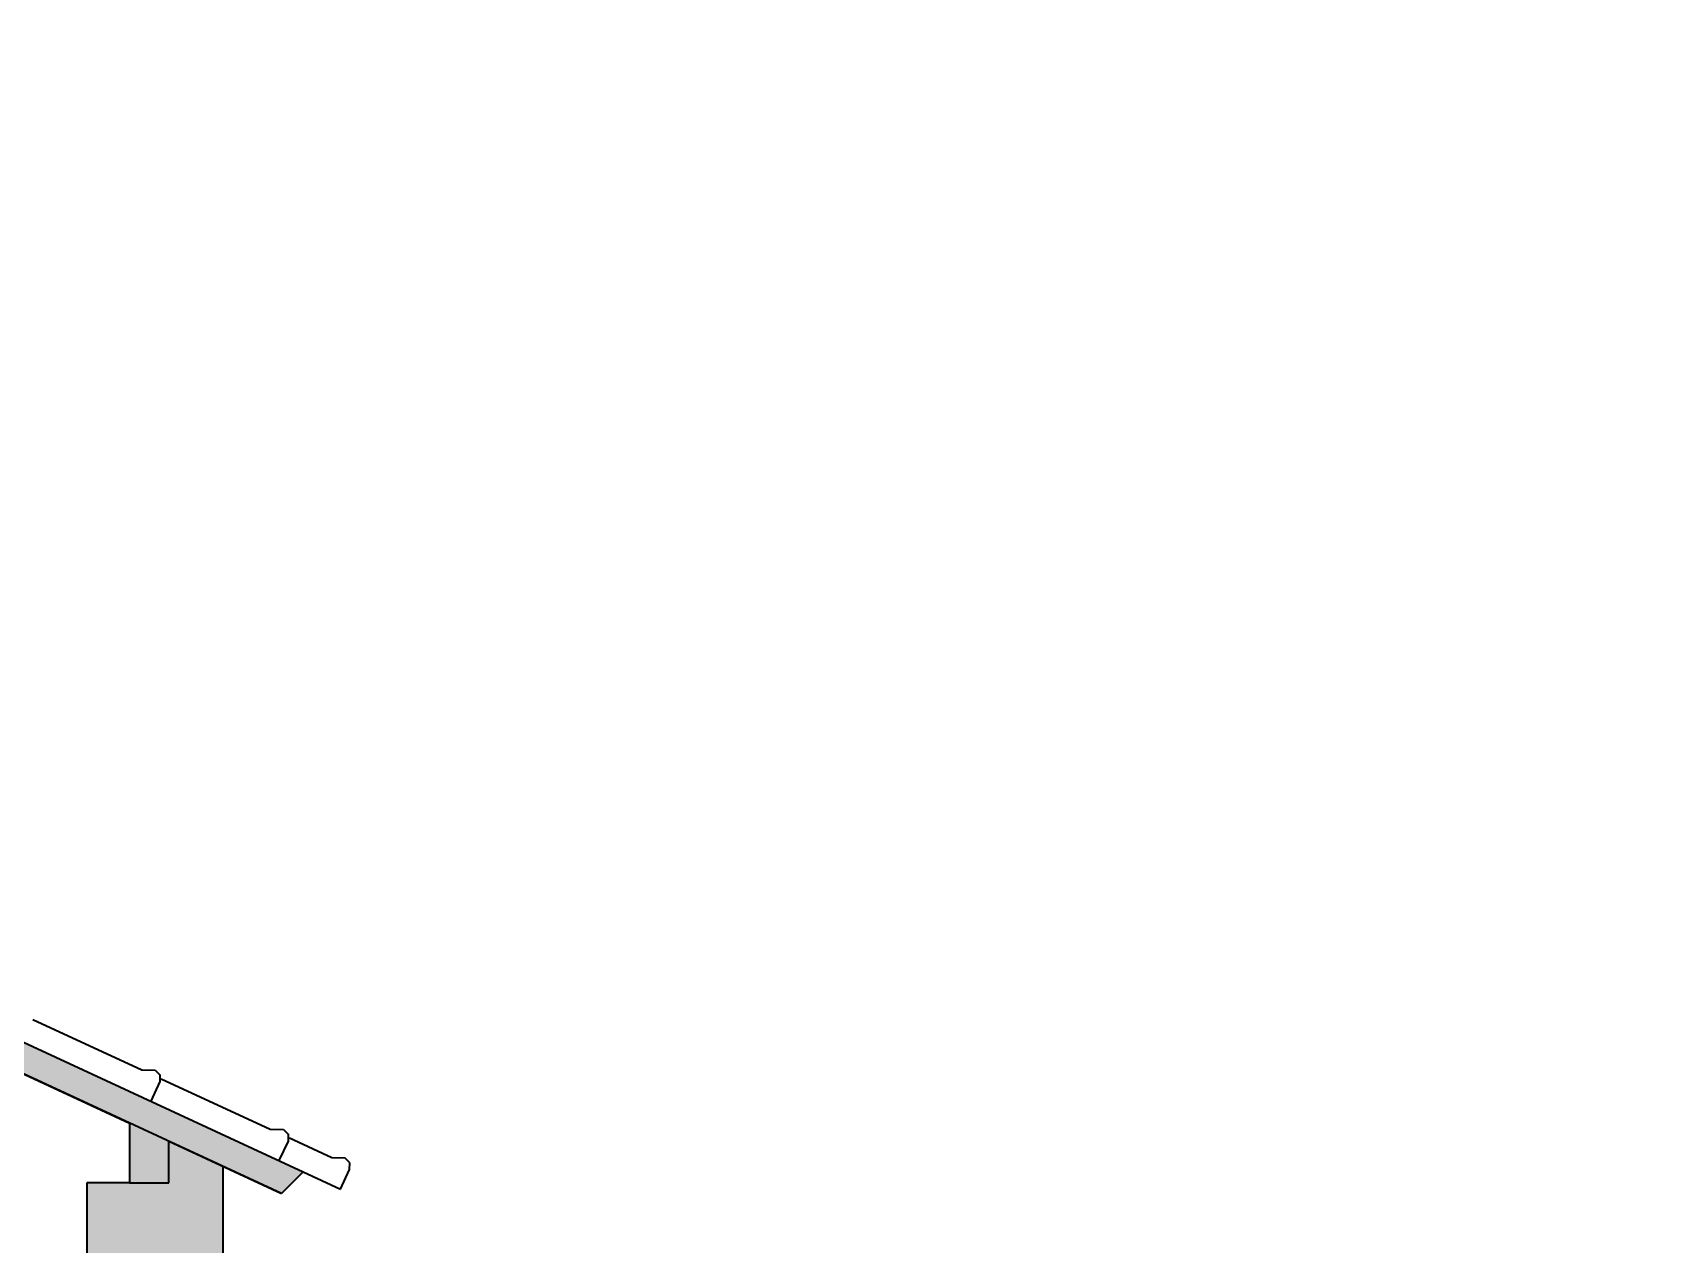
# Model space of a CAD drawing. Header units: millimetres. Extents: x -80011 to -57758, y -11017 to -3441.
# Drawn here: x -64042 to -59193, y -7161 to -3528 of the extents above; entities that cross this region are included whole.
import ezdxf

# ---------------------------------------------------------------- set-up
doc = ezdxf.new("R2010")
doc.units = ezdxf.units.MM
doc.layers.add('A-ALV-___-___-EXI', color=250, linetype='Continuous', lineweight=35)
doc.layers.add('A-COB-___-___-EXI', color=250, linetype='Continuous', lineweight=35)

msp = doc.modelspace()

# ---------------------------------------------------------------- hatches: boundary and pattern name
at = {"layer": 'A-ALV-___-___-EXI'}
h = msp.add_hatch(color=11, dxfattribs=at)
h.paths.add_polyline_path([(-59332.8, -10546.9), (-59192.8, -10546.9), (-59192.8, -8006.9), (-59372.8, -8006.9), (-59372.8, -10546.9)])
h.paths.add_polyline_path([(-69153.8, -10064.8), (-68948.7, -10064.8), (-68948.7, -6163.6), (-69153.8, -6163.6), (-69153.8, -7228.9)])
h.paths.add_polyline_path([(-74442.9, -8067.6), (-74401.3, -8067.6), (-74401.3, -6163.6), (-74591.3, -6163.6), (-74591.3, -8067.6), (-74547.9, -8067.6), (-74547.9, -7937.6), (-74442.9, -7937.6)])
h.paths.add_polyline_path([(-63510.9, -7990.1), (-63470.5, -7990.1), (-63470.5, -6926.3), (-63633.2, -6850.9), (-63633.2, -6975.6), (-63878.9, -6975.6), (-63878.9, -7794.8), (-63646.3, -7990.1), (-63646.3, -7847.5), (-63510.9, -7847.5)])
h.paths.add_polyline_path([(-78558.1, -7764.9), (-78298.1, -7643.7), (-78298.6, -6803.4), (-78314.4, -6813.3), (-78332.8, -6819.4), (-78354.6, -6820.4), (-78371, -6817.7), (-78392.7, -6807.3), (-78404.8, -6798.5), (-78418.4, -6782.3), (-78426.9, -6765.3), (-78431.3, -6745.3), (-78431.3, -6734.8), (-78445.2, -6763.3), (-78470.6, -6793.2), (-78502.6, -6816), (-78539.2, -6830.3), (-78578.1, -6835.1), (-78617.1, -6830.2), (-78653.6, -6815.9), (-78685.6, -6793), (-78710.9, -6763.1), (-78728.1, -6727.8), (-78728.1, -5512.2), (-78993.1, -5512.2), (-78993.1, -5572.2), (-78960.6, -5572.2), (-78960.6, -5597.2), (-78943.1, -5597.2), (-78943.1, -5622.2), (-78903.1, -5622.2), (-78903.1, -6653), (-79153.1, -6653), (-79153.1, -6718), (-79098.1, -6718), (-79098.1, -6778), (-79068.1, -6778), (-79068.1, -6803), (-79048.1, -6803), (-79048.1, -6893), (-79003.1, -6893), (-79003.1, -6933), (-78978.1, -6933), (-78978.1, -6968), (-78948.1, -6968), (-78948.1, -7038), (-78888.1, -7038), (-78888.1, -7245.2), (-78997.5, -7245.2), (-78997.5, -7275.2), (-78972.5, -7275.2), (-78972.5, -7310.2), (-78942.5, -7310.2), (-78942.5, -7340.2), (-78878.1, -7340.2), (-78878.1, -7642.8), (-78918.1, -7642.8), (-78918.1, -7762.8), (-78698.1, -7762.8), (-78698.1, -7662.8), (-78558.1, -7662.8), (-78558.1, -7762.8)])
at = {"layer": 'A-COB-___-___-EXI', "true_color": 0xc19a82}
h = msp.add_hatch(color=33, dxfattribs=at)
h.paths.add_polyline_path([(-74442.9, -8067.6), (-74442.9, -7937.6), (-74547.9, -7937.6), (-74547.9, -8067.6)])
h.paths.add_polyline_path([(-59226.2, -8006.9), (-59226.2, -7942), (-59332.8, -7942), (-59332.8, -8006.9)])
h.paths.add_polyline_path([(-63510.9, -7990.1), (-63510.9, -7847.5), (-63646.3, -7847.5), (-63646.3, -7990.1)])
h.paths.add_polyline_path([(-78558.1, -7762.8), (-78558.1, -7662.8), (-78698.1, -7662.8), (-78698.1, -7762.8)])
h.paths.add_polyline_path([(-63295.1, -7007.6), (-63230.2, -6942.7), (-70600.6, -3528.1), (-70676.4, -3603.9), (-70740.3, -3540), (-78492.6, -6649.9), (-78430.6, -6724.8), (-78431.3, -6745.3), (-78426.9, -6765.3), (-78417.7, -6783.6), (-78404.3, -6799.1), (-78387.6, -6810.8), (-78368.4, -6818.1), (-78348.1, -6820.4), (-78327.8, -6817.7), (-78308.8, -6810.1), (-78292.2, -6798), (-78279.1, -6782.3), (-78270.3, -6763.8), (-78266.3, -6743.7), (-78267.3, -6723.3), (-78273.3, -6703.7), (-78284, -6686.2), (-78298.6, -6671.8), (-76498.8, -5949.9), (-76452.8, -6064.4), (-76324.2, -6012.9), (-76370.2, -5898.3), (-74572.2, -5177), (-74530.4, -5281.2), (-74410.4, -5233.1), (-74452.2, -5128.9), (-72666.4, -4412.5), (-72625.6, -4514.2), (-72505.6, -4466), (-72546.4, -4364.3), (-70738.1, -3639), (-70746.6, -3660.2), (-70749.6, -3682.8), (-70746.9, -3705.5), (-70738.7, -3726.8), (-70725.4, -3745.4), (-70707.9, -3760.2), (-70687.4, -3770.1), (-70665, -3774.7), (-70642.1, -3773.5), (-70620.3, -3766.8), (-70600.8, -3754.8), (-70584.9, -3738.4), (-70573.6, -3718.5), (-70567.5, -3696.5), (-70567.1, -3673.6), (-70572.4, -3651.4), (-70583, -3631.2), (-68441.2, -4623.4), (-68491.7, -4732.3), (-68364.7, -4791.1), (-68314.2, -4682.3), (-66100.3, -5708), (-66150.7, -5816.9), (-66023.7, -5875.7), (-65973.2, -5766.8), (-63750.7, -6796.5), (-63750.7, -6975.6), (-63633.2, -6975.6), (-63633.2, -6850.9)])

# ---------------------------------------------------------------- linework, layer by layer
at = {"layer": 'A-ALV-___-___-EXI'}
for p, q in [((-63470.5, -6926.3), (-63470.5, -7990.1)), ((-63750.7, -6975.6), (-63878.9, -6975.6)), ((-63878.9, -6975.6), (-63878.9, -7794.8))]:
    msp.add_line(p, q, dxfattribs=at)
at = {"layer": 'A-COB-___-___-EXI'}
for p, q in [((-70600.6, -3528.1), (-63230.2, -6942.7)), ((-63295.1, -7007.6), (-69512.1, -4127.3)), ((-65973.2, -5766.8), (-63750.7, -6796.5)), ((-64039.8, -6485.9), (-63713.2, -6637.2)), ((-63713.2, -6637.2), (-63673.2, -6637.9)), ((-63673.2, -6637.9), (-63659.3, -6652.3)), ((-63659.7, -6672.3), (-63686.9, -6731.1)), ((-63659.3, -6652.3), (-63659.7, -6672.3)), ((-63655.7, -6663.8), (-63329.1, -6815.1)), ((-63750.7, -6796.5), (-63750.7, -6975.6)), ((-63329.1, -6815.1), (-63289.1, -6815.9)), ((-63289.1, -6815.9), (-63275.2, -6830.3)), ((-63275.2, -6830.3), (-63275.6, -6850.3)), ((-63633.2, -6975.6), (-63633.2, -6850.9)), ((-63633.2, -6850.9), (-63295.1, -7007.6)), ((-63275.6, -6850.3), (-63302.8, -6909.1)), ((-63144.4, -6900.7), (-63271.5, -6841.8)), ((-63104.4, -6901.4), (-63144.4, -6900.7)), ((-63090.6, -6915.8), (-63104.4, -6901.4)), ((-63090.9, -6935.8), (-63090.6, -6915.8)), ((-63750.7, -6975.6), (-63633.2, -6975.6)), ((-63230.2, -6942.7), (-63295.1, -7007.6)), ((-63230.2, -6942.7), (-63118.2, -6994.6)), ((-63118.2, -6994.6), (-63090.9, -6935.8))]:
    msp.add_line(p, q, dxfattribs=at)

doc.saveas('drawing.dxf')
